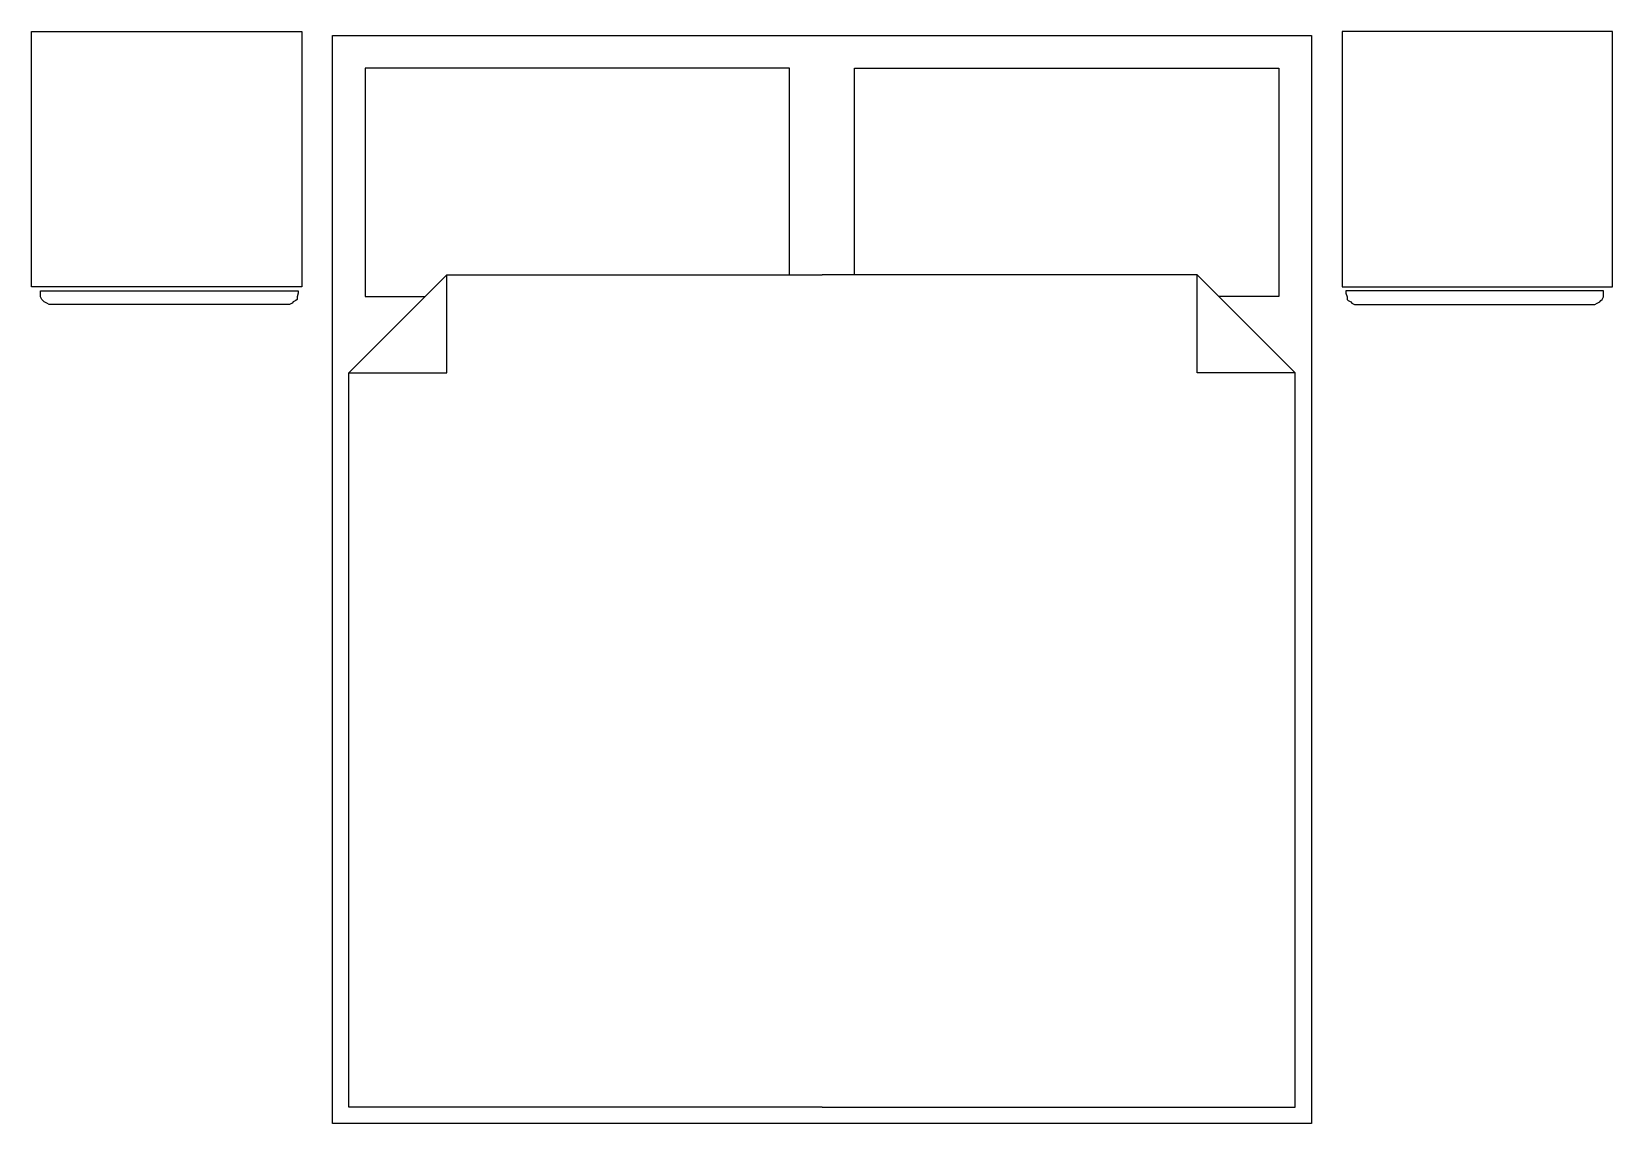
# Model space of a CAD drawing. Header units: inches. Extents: x 1155.37 to 1158.28, y 1700.6 to 1702.61.
import ezdxf

# ---------------------------------------------------------------- set-up
doc = ezdxf.new("R2010")
doc.units = ezdxf.units.IN
doc.header["$MEASUREMENT"] = 0
doc.layers.get('0').update_dxf_attribs({"linetype": 'CONTINUOUS'})

msp = doc.modelspace()

# ---------------------------------------------------------------- linework, layer by layer
for p, q in [((1155.9246, 1700.5999), (1155.9246, 1702.5999)), ((1155.9246, 1702.5999), (1157.7246, 1702.5999)), ((1157.7246, 1702.5999), (1157.7246, 1700.5999)), ((1156.7646, 1702.5399), (1155.9846, 1702.5399)), ((1155.9846, 1702.5399), (1155.9846, 1702.1199)), ((1156.7646, 1702.1599), (1156.7646, 1702.5399)), ((1156.8846, 1702.1599), (1156.8846, 1702.5399)), ((1156.8846, 1702.5399), (1157.6646, 1702.5399)), ((1157.6646, 1702.5399), (1157.6646, 1702.1199)), ((1156.1346, 1702.1599), (1155.9546, 1701.9799)), ((1156.1346, 1701.9799), (1156.1346, 1702.1599)), ((1156.1346, 1702.1599), (1156.8246, 1702.1599)), ((1157.5146, 1702.1599), (1156.8246, 1702.1599)), ((1157.5146, 1701.9799), (1157.5146, 1702.1599)), ((1157.5146, 1702.1599), (1157.6946, 1701.9799)), ((1155.9846, 1702.1199), (1156.0946, 1702.1199)), ((1157.6646, 1702.1199), (1157.5546, 1702.1199)), ((1155.9546, 1700.6299), (1155.9546, 1701.9799)), ((1155.9546, 1701.9799), (1156.1346, 1701.9799)), ((1157.6946, 1701.9799), (1157.5146, 1701.9799)), ((1157.6946, 1700.6299), (1157.6946, 1701.9799)), ((1156.8246, 1700.6299), (1155.9546, 1700.6299)), ((1156.8246, 1700.6299), (1157.6946, 1700.6299)), ((1157.7246, 1700.5999), (1155.9246, 1700.5999))]:
    msp.add_line(p, q)
for points in [[(1155.3712, 1702.6068), (1155.8683, 1702.6068), (1155.8683, 1702.1374), (1155.3712, 1702.1374), (1155.3712, 1702.6068)], [(1158.2779, 1702.6068), (1157.7809, 1702.6068), (1157.7809, 1702.1374), (1158.2779, 1702.1374), (1158.2779, 1702.6068)], [(1155.4104, 1702.1055), (1155.4035, 1702.1055), (1155.399, 1702.1077), (1155.3944, 1702.11), (1155.3921, 1702.1123), (1155.3898, 1702.1145), (1155.3875, 1702.1191), (1155.3875, 1702.126), (1155.3875, 1702.1306), (1155.8614, 1702.1306), (1155.8614, 1702.126), (1155.8592, 1702.1191), (1155.8592, 1702.1145), (1155.8568, 1702.1123), (1155.8523, 1702.11), (1155.85, 1702.1077), (1155.8454, 1702.1055), (1155.8408, 1702.1055), (1155.4104, 1702.1055)], [(1158.2387, 1702.1055), (1158.2456, 1702.1055), (1158.2501, 1702.1077), (1158.2547, 1702.11), (1158.257, 1702.1123), (1158.2593, 1702.1145), (1158.2616, 1702.1191), (1158.2616, 1702.126), (1158.2616, 1702.1306), (1157.7877, 1702.1306), (1157.7877, 1702.126), (1157.79, 1702.1191), (1157.79, 1702.1145), (1157.7923, 1702.1123), (1157.7968, 1702.11), (1157.7991, 1702.1077), (1157.8037, 1702.1055), (1157.8083, 1702.1055), (1158.2387, 1702.1055)]]:
    msp.add_lwpolyline(points)

doc.saveas('drawing.dxf')
